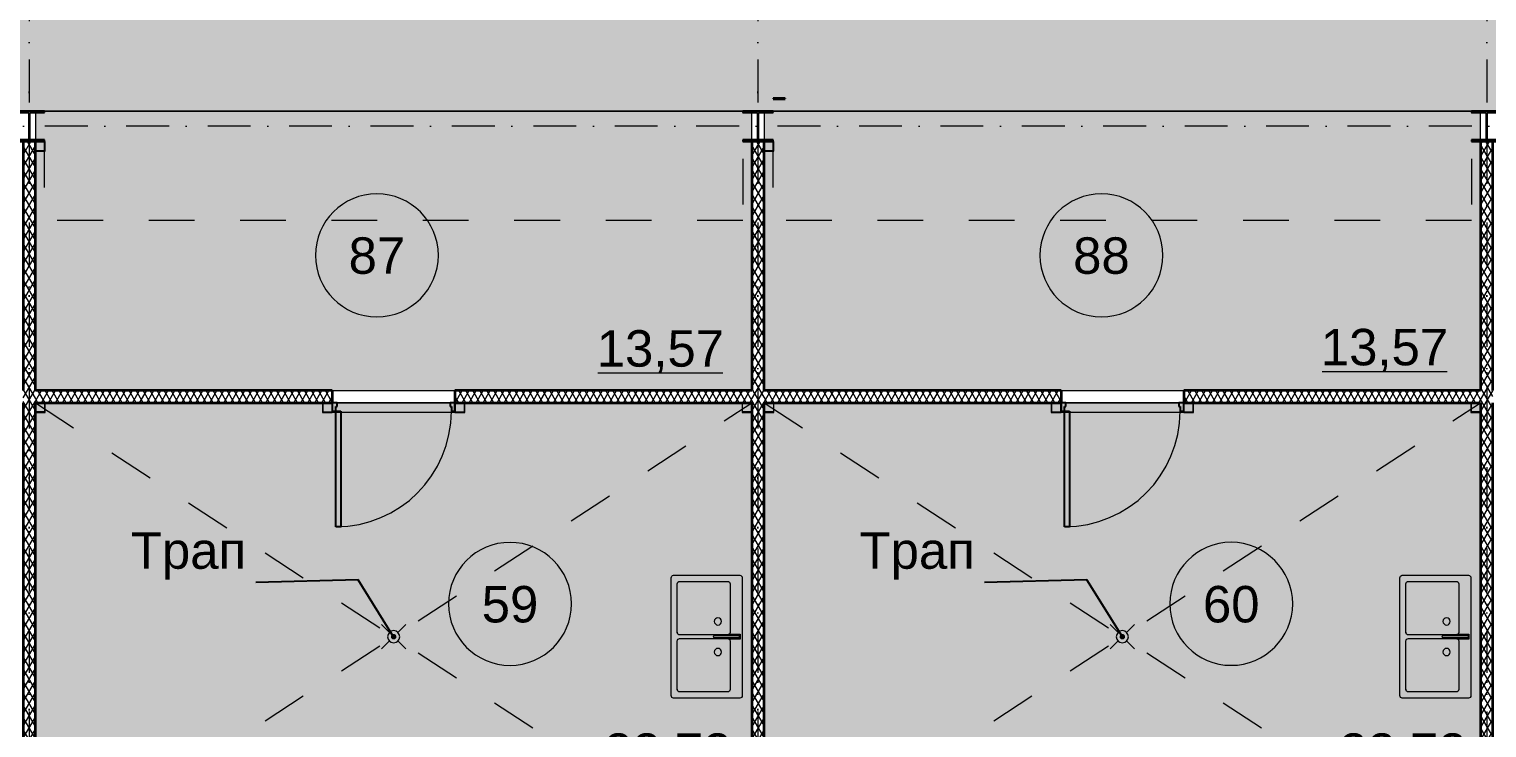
# Model space of a CAD drawing. Header units: millimetres. Extents: x -10605 to 104127, y -15987 to 52426.
# Drawn here: x 63999 to 76001, y 13050 to 18799 of the extents above; entities that cross this region are included whole.
import ezdxf
from ezdxf.enums import TextEntityAlignment as Align

# ---------------------------------------------------------------- set-up
doc = ezdxf.new("R2010")
doc.units = ezdxf.units.MM
doc.header["$MEASUREMENT"] = 0
for name, pattern in [('Dot & Dashed', [670.277762, 352.777767, -176.388884, 0, -141.111112]), ('roto_dd', [752.592, 376.296, -376.296]), ('Крупный пунктир', [634.99999, 0, -634.99999])]:
    doc.linetypes.add(name, pattern=pattern)
for name, color, linetype in [('Двери Archicad', 7, 'Continuous'), ('Зоны', 7, 'Continuous'), ('Металлический каркас здания', 7, 'Continuous'), ('Морозильные камеры', 7, 'Continuous'), ('Оси', 7, 'Continuous'), ('Стены', 7, 'Continuous')]:
    doc.layers.add(name, color=color, linetype=linetype)
for name, color, linetype, lineweight in [('Двери Archicad_Ном._пера__3', 7, 'Continuous', 0), ('Двери Archicad_Ном._пера__97', 7, 'Continuous', 35), ('Двери Archicad_Ном._пера__98', 7, 'Continuous', 25), ('Зоны_Ном._пера__38', 171, 'Continuous', 20), ('Зоны_Ном._пера__91', 255, 'Continuous', 0), ('Мебель и  оборудование_Ном._пера__200', 7, 'Continuous', 0), ('Мебель и  оборудование_Ном._пера__99', 7, 'Continuous', 15), ('Металлический каркас здания_Ном._пера__98', 7, 'Continuous', 25), ('Металлический каркас здания_Ном._пера__99', 7, 'Continuous', 15), ('Морозильные камеры_Ном._пера__97', 7, 'Continuous', 35), ('Оси_Ном._пера__200', 7, 'Continuous', 0), ('Паспорта Зон Archicad_Ном._пера__100', 7, 'Continuous', 9), ('Сантехника_Ном._пера__99', 7, 'Continuous', 15), ('Стены _Ном._пера__97', 7, 'Continuous', 35)]:
    doc.layers.add(name, color=color, linetype=linetype, lineweight=lineweight)
doc.layers.add('Зоны_Ном._пера__2', color=7, linetype='Continuous', lineweight=0, true_color=0xc2747474)
doc.styles.add('РЎР“Р•РќР•Р\xa0РР\xa0_РЎРўРР›Р¬_1', font='arial.ttf')
doc.dimstyles.new('СГЕНЕРИР_СТИЛЬ__1', dxfattribs={"dimtxt": 0.18, "dimasz": 91.2, "dimexe": 0.18, "dimexo": 0.0625, "dimgap": 0.09, "dimtad": 0, "dimtih": 1, "dimtoh": 1, "dimdec": 4, "dimzin": 0, "dimdsep": 46, "dimcen": 0.09, "dimadec": 0, "dimazin": 0, "dimtfac": 1, "dimtdec": 4, "dimtmove": 0, "dimatfit": 3, "dimldrblk": 'ARROWHEAD_11', "dimfxl": 1, "dimtolj": 1, "dimtzin": 0, "dimarcsym": 0})
pattern_1 = [(90, (0, 0), (-60, 0), [])]
pattern_2 = [(60, (0, 0), (-43.30127, 25), []), (120, (0, 0), (43.30127, 25), [])]

# ---------------------------------------------------------------- blocks, each defined once
blk = doc.blocks.new('Колонна SHS ГК 27')
at = {"layer": 'Металлический каркас здания_Ном._пера__99', "linetype": 'Continuous', "lineweight": 0, "true_color": 0xffffff}
h = blk.add_hatch(dxfattribs=at)
h.set_pattern_fill('Barabбs_tйglakц_бllу', style=0, pattern_type=2)
h.set_pattern_definition(pattern_1)
h.paths.add_polyline_path([(-40, -40), (40, -40), (40, 40), (-40, 40)])
h.paths.add_polyline_path([(-36.4, -36.4), (-36.4, 36.4), (36.4, 36.4), (36.4, -36.4)], flags=0)
at = {"layer": 'Металлический каркас здания_Ном._пера__99', "color": 7, "linetype": 'Continuous', "lineweight": 15}
for p, q in [((40, 40), (-40, 40)), ((-40, 40), (-40, -40)), ((-36.4, -36.4), (-36.4, 36.4)), ((-36.4, 36.4), (36.4, 36.4)), ((36.4, 36.4), (36.4, -36.4)), ((40, -40), (40, 40)), ((-40, -40), (40, -40)), ((36.4, -36.4), (-36.4, -36.4))]:
    blk.add_line(p, q, dxfattribs=at)
blk = doc.blocks.new('Труба Квадратного Сечения ГК SHS 27_5')
at = {"layer": 'Металлический каркас здания_Ном._пера__99', "color": 7, "linetype": 'Continuous', "lineweight": 15}
for p, q in [((505, 40), (0, 40)), ((0, 40), (0, 0)), ((0, 0), (0, -40)), ((1010, 40), (505, 40)), ((1010, 0), (1010, 40)), ((1010, -40), (1010, 0)), ((0, -40), (505, -40)), ((505, -40), (1010, -40))]:
    blk.add_line(p, q, dxfattribs=at)
blk = doc.blocks.new('Зона подготовки товара_59_41', base_point=(67024, 14271))
at = {"layer": 'Зоны', "linetype": 'Continuous', "lineweight": 0, "true_color": 0x3f3f3f}
blk.add_hatch(color=250, dxfattribs=at).paths.add_polyline_path([(69950, 15726), (64050, 15726), (64050, 11875), (69950, 11875)])
at = {"layer": 'Паспорта Зон Archicad_Ном._пера__100', "color": 7, "linetype": 'Continuous', "lineweight": 9}
blk.add_line((68743, 12655), (69772, 12655), dxfattribs=at)
for start, end in [(0, 180), (180, 0)]:
    blk.add_arc((67958, 14070), 506, start, end, dxfattribs=at)
at = {"layer": 'Паспорта Зон Archicad_Ном._пера__100', "color": 7, "lineweight": 9, "style": 'РЎР“Р•РќР•Р\xa0РР\xa0_РЎРўРР›Р¬_1'}
for tag, p in [('ROOM_NUMBER', (67958, 14067)), ('ROOM_AREA', (69257, 12854))]:
    blk.add_attdef(tag, text='', height=300, dxfattribs=at).set_placement(p, align=Align.MIDDLE_CENTER)
blk = doc.blocks.new('Зона подготовки товара_60_42', base_point=(72627, 14264))
at = {"layer": 'Зоны', "linetype": 'Continuous', "lineweight": 0, "true_color": 0x3f3f3f}
blk.add_hatch(color=250, dxfattribs=at).paths.add_polyline_path([(70050, 15726), (70050, 11875), (75950, 11875), (75950, 15726)])
at = {"layer": 'Паспорта Зон Archicad_Ном._пера__100', "color": 7, "linetype": 'Continuous', "lineweight": 9}
blk.add_line((74796, 12655), (75825, 12655), dxfattribs=at)
for start, end in [(0, 180), (180, 0)]:
    blk.add_arc((73897, 14070), 506, start, end, dxfattribs=at)
at = {"layer": 'Паспорта Зон Archicad_Ном._пера__100', "color": 7, "lineweight": 9, "style": 'РЎР“Р•РќР•Р\xa0РР\xa0_РЎРўРР›Р¬_1'}
for tag, p in [('ROOM_NUMBER', (73897, 14067)), ('ROOM_AREA', (75310, 12854))]:
    blk.add_attdef(tag, text='', height=300, dxfattribs=at).set_placement(p, align=Align.MIDDLE_CENTER)
blk = doc.blocks.new('Торговый зал_98_102', base_point=(66243, 20776))
at = {"layer": 'Зоны_Ном._пера__2', "linetype": 'Continuous', "lineweight": 0, "true_color": 0x1d1d1d}
blk.add_hatch(color=250, dxfattribs=at).paths.add_polyline_path([(51875, 18125), (93775, 18125), (93775, 21875), (51875, 21875)])
at = {"layer": 'Паспорта Зон Archicad_Ном._пера__100', "color": 7, "lineweight": 9, "style": 'РЎР“Р•РќР•Р\xa0РР\xa0_РЎРўРР›Р¬_1'}
for tag, p in [('ROOM_NUMBER', (66583, 20581)), ('ROOM_AREA', (93029, 18555))]:
    blk.add_attdef(tag, text='', height=300, dxfattribs=at).set_placement(p, align=Align.MIDDLE_CENTER)
blk = doc.blocks.new('Выставочная зона_87_120', base_point=(68305, 17472))
at = {"layer": 'Зоны_Ном._пера__38', "linetype": 'Continuous', "lineweight": 0, "true_color": 0x1f1f3f}
blk.add_hatch(color=179, dxfattribs=at).paths.add_polyline_path([(64050, 15825), (69950, 15825), (69950, 18125), (64050, 18125)])
at = {"layer": 'Паспорта Зон Archicad_Ном._пера__100', "color": 7, "linetype": 'Continuous', "lineweight": 9}
blk.add_line((68681, 15972), (69711, 15972), dxfattribs=at)
for start, end in [(0, 180), (180, 0)]:
    blk.add_arc((66862, 16938), 506, start, end, dxfattribs=at)
at = {"layer": 'Паспорта Зон Archicad_Ном._пера__100', "color": 7, "lineweight": 9, "style": 'РЎР“Р•РќР•Р\xa0РР\xa0_РЎРўРР›Р¬_1'}
for tag, p in [('ROOM_NUMBER', (66862, 16936)), ('ROOM_AREA', (69196, 16172))]:
    blk.add_attdef(tag, text='', height=300, dxfattribs=at).set_placement(p, align=Align.MIDDLE_CENTER)
blk = doc.blocks.new('Выставочная зона_88_121', base_point=(74278, 17524))
at = {"layer": 'Зоны_Ном._пера__38', "linetype": 'Continuous', "lineweight": 0, "true_color": 0x1f1f3f}
blk.add_hatch(color=179, dxfattribs=at).paths.add_polyline_path([(70050, 15825), (75950, 15825), (75950, 18125), (70050, 18125)])
at = {"layer": 'Паспорта Зон Archicad_Ном._пера__100', "color": 7, "linetype": 'Continuous', "lineweight": 9}
blk.add_line((74645, 15983), (75674, 15983), dxfattribs=at)
for start, end in [(0, 180), (180, 0)]:
    blk.add_arc((72828, 16938), 506, start, end, dxfattribs=at)
at = {"layer": 'Паспорта Зон Archicad_Ном._пера__100', "color": 7, "lineweight": 9, "style": 'РЎР“Р•РќР•Р\xa0РР\xa0_РЎРўРР›Р¬_1'}
for tag, p in [('ROOM_NUMBER', (72828, 16936)), ('ROOM_AREA', (75159, 16183))]:
    blk.add_attdef(tag, text='', height=300, dxfattribs=at).set_placement(p, align=Align.MIDDLE_CENTER)
blk = doc.blocks.new('Однопольная Дверь 27_2')
at = {"layer": 'Двери Archicad_Ном._пера__3', "color": 7, "linetype": 'Continuous', "lineweight": 0}
blk.add_arc((475, 0), 950, 90, 180, dxfattribs=at)
at = {"layer": 'Двери Archicad_Ном._пера__97', "color": 7, "linetype": 'Continuous', "lineweight": 35}
for p, q in [((-505, -170), (-505, -70)), ((505, -170), (505, -70))]:
    blk.add_line(p, q, dxfattribs=at)
at = {"layer": 'Двери Archicad_Ном._пера__98', "color": 7, "linetype": 'Continuous', "lineweight": 25}
for p, q in [((435, 0), (435, 950)), ((435, 950), (475, 950)), ((475, 950), (475, 0)), ((-475, 0), (-505, 0)), ((-505, 0), (-505, -70)), ((-475, -40), (-475, 0)), ((475, 0), (435, 0)), ((505, 0), (475, 0)), ((475, 0), (475, -40)), ((505, -70), (505, 0)), ((-505, -70), (-465, -70)), ((-465, -40), (-475, -40)), ((-465, -70), (-465, -40)), ((475, -40), (465, -40)), ((465, -40), (465, -70)), ((465, -70), (505, -70))]:
    blk.add_line(p, q, dxfattribs=at)
blk = doc.blocks.new('Стена_55', base_point=(93825, 15775))
at = {"layer": 'Стены', "linetype": 'Continuous', "lineweight": 0, "true_color": 0x000000}
h = blk.add_hatch(dxfattribs=at)
h.set_pattern_fill('Batt_Insulation__3_', color=18, style=0, pattern_type=2)
h.set_pattern_definition(pattern_2)
h.paths.add_polyline_path([(64050, 15825), (64050, 15725), (66495, 15725), (66495, 15825)])
h = blk.add_hatch(dxfattribs=at)
h.set_pattern_fill('Batt_Insulation__3_', color=18, style=0, pattern_type=2)
h.set_pattern_definition(pattern_2)
h.paths.add_polyline_path([(69950, 15825), (67505, 15825), (67505, 15725), (69950, 15725)])
h = blk.add_hatch(dxfattribs=at)
h.set_pattern_fill('Batt_Insulation__3_', color=18, style=0, pattern_type=2)
h.set_pattern_definition(pattern_2)
h.paths.add_polyline_path([(70050, 15825), (70050, 15725), (72495, 15725), (72495, 15825)])
h = blk.add_hatch(dxfattribs=at)
h.set_pattern_fill('Batt_Insulation__3_', color=18, style=0, pattern_type=2)
h.set_pattern_definition(pattern_2)
h.paths.add_polyline_path([(75950, 15825), (73505, 15825), (73505, 15725), (75950, 15725)])
at = {"layer": 'Стены _Ном._пера__97', "color": 7, "linetype": 'Continuous', "lineweight": 35}
for p, q in [((66495, 15825), (66495, 15725)), ((67505, 15825), (67505, 15725)), ((72495, 15825), (72495, 15725)), ((73505, 15825), (73505, 15725))]:
    blk.add_line(p, q, dxfattribs=at)
at = {"layer": 'Стены _Ном._пера__97', "color": 7, "linetype": 'Continuous', "lineweight": 35, "flags": 128}
for points in [[(66495, 15825), (64050, 15825)], [(64050, 15725), (66495, 15725)], [(69950, 15825), (67505, 15825)], [(67505, 15725), (69950, 15725)], [(72495, 15825), (70050, 15825)], [(70050, 15725), (72495, 15725)], [(75950, 15825), (73505, 15825)], [(73505, 15725), (75950, 15725)]]:
    blk.add_lwpolyline(points, dxfattribs=at)
at = {"layer": 'Двери Archicad', "color": 7, "linetype": 'Continuous', "lineweight": 50, "zscale": 1000, "rotation": 180}
for p in [(67000, 15655), (73000, 15655)]:
    blk.add_blockref('Однопольная Дверь 27_2', p, dxfattribs=at)
blk = doc.blocks.new('Стена_57', base_point=(70225, 18227))
at = {"layer": 'Морозильные камеры', "linetype": 'Continuous', "lineweight": 0, "true_color": 0x000000}
h = blk.add_hatch(dxfattribs=at)
h.set_pattern_fill('Styrofoam_SM_Insulation__3_', color=18, style=0, pattern_type=2)
h.set_pattern_definition([(90, (0, 0), (-51.961524, 0), [30, -60]), (90, (-25.98, 45), (-51.961524, 0), [30, -60]), (150, (-1e-14, 30), (25.980762, 45), [30, -60]), (150, (-51.96, 30), (25.980762, 45), [30, -60]), (210, (0, 0), (-25.980762, 45), [30, -60]), (210, (-51.96, -2e-14), (-25.980762, 45), [30, -60])])
h.paths.add_polyline_path([(70125, 18227), (70125, 18225), (70225, 18225), (70225, 18227)])
at = {"layer": 'Морозильные камеры_Ном._пера__97', "color": 7, "linetype": 'Continuous', "lineweight": 35, "flags": 128}
for points in [[(70125, 18227), (70125, 18225)], [(70225, 18227), (70125, 18227)], [(70125, 18225), (70225, 18225)], [(70225, 18225), (70225, 18227)]]:
    blk.add_lwpolyline(points, dxfattribs=at)
blk = doc.blocks.new('Стена_71', base_point=(70000, 17875))
at = {"layer": 'Стены', "linetype": 'Continuous', "lineweight": 0, "true_color": 0x000000}
h = blk.add_hatch(dxfattribs=at)
h.set_pattern_fill('Batt_Insulation__3_', color=18, style=0, pattern_type=2)
h.set_pattern_definition(pattern_2)
h.paths.add_polyline_path([(69950, 17875), (69950, 12125), (70050, 12125), (70050, 17875)])
at = {"layer": 'Стены _Ном._пера__97', "color": 7, "linetype": 'Continuous', "lineweight": 35, "flags": 128}
for points in [[(69950, 17875), (69950, 15825)], [(70050, 17875), (69950, 17875)], [(70050, 15825), (70050, 17875)], [(69950, 15725), (69950, 12125)], [(70050, 12125), (70050, 15725)], [(69950, 12125), (70050, 12125)]]:
    blk.add_lwpolyline(points, dxfattribs=at)
blk = doc.blocks.new('Стена_74', base_point=(64000, 17875))
at = {"layer": 'Стены', "linetype": 'Continuous', "lineweight": 0, "true_color": 0x000000}
h = blk.add_hatch(dxfattribs=at)
h.set_pattern_fill('Batt_Insulation__3_', color=18, style=0, pattern_type=2)
h.set_pattern_definition(pattern_2)
h.paths.add_polyline_path([(63950, 17875), (63950, 12125), (64050, 12125), (64050, 17875)])
at = {"layer": 'Стены _Ном._пера__97', "color": 7, "linetype": 'Continuous', "lineweight": 35, "flags": 128}
for points in [[(63950, 17875), (63950, 15825)], [(64050, 17875), (63950, 17875)], [(64050, 15825), (64050, 17875)], [(63950, 15725), (63950, 12125)], [(64050, 12125), (64050, 15725)], [(63950, 12125), (64050, 12125)]]:
    blk.add_lwpolyline(points, dxfattribs=at)
blk = doc.blocks.new('Стена_136', base_point=(76000, 17875))
at = {"layer": 'Стены', "linetype": 'Continuous', "lineweight": 0, "true_color": 0x000000}
h = blk.add_hatch(dxfattribs=at)
h.set_pattern_fill('Batt_Insulation__3_', color=18, style=0, pattern_type=2)
h.set_pattern_definition(pattern_2)
h.paths.add_polyline_path([(75950, 17875), (75950, 12125), (76050, 12125), (76050, 17875)])
at = {"layer": 'Стены _Ном._пера__97', "color": 7, "linetype": 'Continuous', "lineweight": 35, "flags": 128}
for points in [[(75950, 17875), (75950, 15825)], [(76050, 17875), (75950, 17875)], [(76050, 15825), (76050, 17875)], [(75950, 15725), (75950, 12125)], [(76050, 12125), (76050, 15725)], [(75950, 12125), (76050, 12125)]]:
    blk.add_lwpolyline(points, dxfattribs=at)
blk = doc.blocks.new('Колонна Универсальная 27')
at = {"layer": 'Металлический каркас здания_Ном._пера__98', "linetype": 'Continuous', "lineweight": 0, "true_color": 0xffffff}
h = blk.add_hatch(dxfattribs=at)
h.set_pattern_fill('Barabбs_tйglakц_бllу', style=0, pattern_type=2)
h.set_pattern_definition(pattern_1)
h.paths.add_polyline_path([(-125, -125), (125, -125), (125, -113), (4, -113), (4, 113), (125, 113), (125, 125), (-125, 125), (-125, 113), (-4, 113), (-4, -113), (-125, -113)])
at = {"layer": 'Металлический каркас здания_Ном._пера__98', "color": 7, "linetype": 'Continuous', "lineweight": 25}
for p, q in [((125, 125), (-125, 125)), ((-125, 125), (-125, 113)), ((125, 113), (125, 125)), ((-125, 113), (-4, 113)), ((-4, 113), (-4, -113)), ((4, -113), (4, 113)), ((4, 113), (125, 113)), ((-4, -113), (-125, -113)), ((-125, -113), (-125, -125)), ((125, -113), (4, -113)), ((125, -125), (125, -113)), ((-125, -125), (125, -125))]:
    blk.add_line(p, q, dxfattribs=at)
blk = doc.blocks.new('Стандартный Маркер Сетки')
at = {"layer": 'Оси_Ном._пера__200', "color": 7, "linetype": 'Dot & Dashed', "lineweight": 0}
blk.add_line((0, 0), (107805, 0), dxfattribs=at)
at = {"layer": 'Оси_Ном._пера__200', "color": 7, "lineweight": 0, "style": 'РЎР“Р•РќР•Р\xa0РР\xa0_РЎРўРР›Р¬_1'}
blk.add_attdef('AC_MarkerText_1', text='', height=300, dxfattribs=at).set_placement((108205, 150), align=Align.TOP_CENTER)
blk = doc.blocks.new('Двутавp К 26020-83 27_2')
at = {"layer": 'Металлический каркас здания_Ном._пера__98', "color": 7, "linetype": 'Крупный пунктир', "lineweight": 25}
blk.add_line((0, 0), (17750, 0), dxfattribs=at)
blk = doc.blocks.new('Двутавp К 26020-83 27_3')
at = {"layer": 'Металлический каркас здания_Ном._пера__98', "color": 7, "linetype": 'Крупный пунктир', "lineweight": 25}
blk.add_line((0, 0), (17860, 0), dxfattribs=at)
blk = doc.blocks.new('Мойка Обычная 27')
at = {"layer": 'Сантехника_Ном._пера__99', "color": 7, "linetype": 'Continuous', "lineweight": 15}
for p, q in [((470, 485), (70, 485)), ((940, 485), (540, 485)), ((50, 465), (50, 70)), ((490, 70), (490, 465)), ((520, 465), (520, 70)), ((960, 70), (960, 465)), ((70, 50), (470, 50)), ((540, 50), (940, 50))]:
    blk.add_line(p, q, dxfattribs=at)
at = {"layer": 'Сантехника_Ном._пера__99', "color": 7, "linetype": 'Continuous', "lineweight": 15, "flags": 128}
for points in [[(20, 0), (990, 0, 0.414214), (1010, 20), (1010, 565, 0.414214), (990, 585), (20, 585, 0.414214), (0, 565), (0, 20, 0.414214)], [(485, 504), (496, 504), (496, 555, -1), (514, 555), (514, 504), (525, 504), (525, 569), (485, 569)], [(496, 357, 1), (514, 357), (514, 555, 1), (496, 555)]]:
    blk.add_lwpolyline(points, format="xyb", close=True, dxfattribs=at)
for points in [[(485, 468), (496, 468), (496, 503), (485, 503)], [(525, 468), (525, 503), (514, 503), (514, 468)]]:
    blk.add_lwpolyline(points, close=True, dxfattribs=at)
at = {"layer": 'Сантехника_Ном._пера__99', "color": 7, "linetype": 'Continuous', "lineweight": 15}
for centre in [(379, 385), (631, 385)]:
    blk.add_circle(centre, 30, dxfattribs=at)
for centre, start, end in [((70, 465), 90, 180), ((470, 465), 0, 90), ((540, 465), 90, 180), ((940, 465), 0, 90), ((70, 70), 180, 270), ((470, 70), 270, 0), ((540, 70), 180, 270), ((940, 70), 270, 0)]:
    blk.add_arc(centre, 20, start, end, dxfattribs=at)
for p in [(70, 50), (540, 50)]:
    blk.add_point(p, dxfattribs=at)
blk = doc.blocks.new('Символ Трапа в Полу 27')
at = {"layer": 'Мебель и  оборудование_Ном._пера__99', "color": 7, "linetype": 'Continuous', "lineweight": 15}
for p, q in [((65, 135), (0, 200)), ((135, 135), (200, 200)), ((65, 65), (0, 0)), ((135, 65), (200, 0))]:
    blk.add_line(p, q, dxfattribs=at)
at = {"layer": 'Мебель и  оборудование_Ном._пера__99', "color": 7, "linetype": 'Continuous', "lineweight": 15, "flags": 128}
blk.add_lwpolyline([(150, 100, 1), (50, 100, 1)], format="xyb", close=True, dxfattribs=at)
blk = doc.blocks.new('Двутавp К 26020-83 27_4')
at = {"layer": 'Металлический каркас здания_Ном._пера__98', "color": 7, "linetype": 'Крупный пунктир', "lineweight": 25}
blk.add_line((0, 0), (39750, 0), dxfattribs=at)
blk = doc.blocks.new('ARROWHEAD_11')
at = {"color": 0, "linetype": 'Continuous', "lineweight": 0}
blk.add_line((0, 0), (-1, 0), dxfattribs=at)
at = {"color": 0, "linetype": 'Continuous', "lineweight": 0, "const_width": 0.25, "flags": 128}
blk.add_lwpolyline([(-0.125, 0, 1), (0.125, 0, 1)], format="xyb", close=True, dxfattribs=at)
blk = doc.blocks.new('Стандартный Маркер Сетки_4')
at = {"layer": 'Оси_Ном._пера__200', "color": 7, "linetype": 'Dot & Dashed', "lineweight": 0}
blk.add_line((0, 0), (55187, 0), dxfattribs=at)
at = {"layer": 'Оси_Ном._пера__200', "color": 7, "lineweight": 0, "style": 'РЎР“Р•РќР•Р\xa0РР\xa0_РЎРўРР›Р¬_1'}
blk.add_attdef('AC_MarkerText_1', text='', height=300, rotation=90, dxfattribs=at).set_placement((55368, -69), align=Align.TOP_CENTER)

msp = doc.modelspace()

# ---------------------------------------------------------------- linework, layer by layer
at = {"layer": 'Зоны_Ном._пера__2', "color": 8, "linetype": 'Continuous', "lineweight": 0, "true_color": 0x747474, "flags": 128}
msp.add_lwpolyline([(51875, 18125), (93775, 18125), (93775, 21875.00005), (51875, 21875.00005)], close=True, dxfattribs=at)
at = {"layer": 'Зоны_Ном._пера__38', "color": 171, "linetype": 'Continuous', "lineweight": 20, "flags": 128}
for points in [[(64050, 15825), (69950, 15825), (69950, 18125.01667), (64050, 18125.01667)], [(70050, 15825), (75950, 15825), (75950, 18125.01667), (70050, 18125.01667)]]:
    msp.add_lwpolyline(points, close=True, dxfattribs=at)
at = {"layer": 'Зоны_Ном._пера__91', "color": 255, "linetype": 'Continuous', "lineweight": 0, "flags": 128}
for points in [[(69949.99994, 15725.5), (64049.99994, 15725.5), (64049.99994, 11875), (69949.99994, 11875)], [(70049.99994, 15725.5), (70049.99994, 11875), (75950.00013, 11875), (75950.00013, 15725.5)]]:
    msp.add_lwpolyline(points, close=True, dxfattribs=at)
at = {"layer": 'Мебель и  оборудование_Ном._пера__200', "color": 7, "linetype": 'roto_dd', "lineweight": 0, "flags": 128}
for points in [[(69875.08667, 17225), (64125.05778, 17225), (64125.05778, 18125), (69875.08667, 18125)], [(75875.11556, 17225), (70125.08667, 17225), (70125.08667, 18125), (75875.11556, 18125)]]:
    msp.add_lwpolyline(points, close=True, dxfattribs=at)
for points in [[(64049.99989, 15725), (69949.99994, 11874.5)], [(64049.99989, 11874.5), (69949.99994, 15725)], [(70050.00007, 15725), (75950.00013, 11874.5)], [(70050.00007, 11874.5), (75950.00013, 15725)]]:
    msp.add_lwpolyline(points, dxfattribs=at)

# ---------------------------------------------------------------- block references
at = {"layer": 'Зоны', "color": 7, "linetype": 'Continuous', "lineweight": 9}
msp.add_blockref('Торговый зал_98_102', (66242.67673, 20775.72296), dxfattribs=at)
for name, p, values in [('Выставочная зона_87_120', (68305.13707, 17471.72162), {'ROOM_NUMBER': '87', 'ROOM_AREA': '13,57'}), ('Выставочная зона_88_121', (74277.65796, 17523.72987), {'ROOM_NUMBER': '88', 'ROOM_AREA': '13,57'}), ('Зона подготовки товара_59_41', (67024.11114, 14271.24085), {'ROOM_NUMBER': '59', 'ROOM_AREA': '22,72'}), ('Зона подготовки товара_60_42', (72626.56545, 14264.39276), {'ROOM_NUMBER': '60', 'ROOM_AREA': '22,72'})]:
    msp.add_blockref(name, p, dxfattribs=at).add_auto_attribs(values)
at = {"layer": 'Мебель и  оборудование_Ном._пера__99', "color": 7, "linetype": 'Continuous', "lineweight": 15, "zscale": 1000, "rotation": 90}
for p in [(67099.99992, 13699.75), (73100.0001, 13699.75)]:
    msp.add_blockref('Символ Трапа в Полу 27', p, dxfattribs=at)
at = {"layer": 'Металлический каркас здания', "color": 7, "linetype": 'Continuous', "lineweight": 9, "zscale": 1000, "rotation": 270}
for p in [(64000, 39875.00005), (70000, 39875.00005)]:
    msp.add_blockref('Двутавp К 26020-83 27_4', p, dxfattribs=at)
at = {"layer": 'Металлический каркас здания', "color": 7, "linetype": 'Continuous', "lineweight": 9, "xscale": -1, "zscale": 1000, "rotation": 90}
for name, p in [('Двутавp К 26020-83 27_2', (64000, 17875)), ('Двутавp К 26020-83 27_2', (70000, 17875)), ('Двутавp К 26020-83 27_3', (75999.99994, 17875.01667))]:
    msp.add_blockref(name, p, dxfattribs=at)
at = {"layer": 'Металлический каркас здания_Ном._пера__98', "color": 7, "linetype": 'Continuous', "lineweight": 25, "zscale": 1000, "rotation": 180}
for p in [(64000, 18000), (70000.25889, 18000.03833), (76000, 18000)]:
    msp.add_blockref('Колонна Универсальная 27', p, dxfattribs=at)
at = {"layer": 'Металлический каркас здания_Ном._пера__99', "color": 7, "linetype": 'Continuous', "lineweight": 15, "zscale": 1000, "rotation": 180}
for p in [(64089.99994, 17835), (70089.99994, 17835), (64090.00009, 15685.5), (66455.00014, 15685), (67545.00014, 15685), (69910.00014, 15685.5), (70090.00009, 15685.5), (72455.00014, 15685), (73545.00014, 15685), (75910.00014, 15685.5)]:
    msp.add_blockref('Колонна SHS ГК 27', p, dxfattribs=at)
at = {"layer": 'Металлический каркас здания_Ном._пера__99', "color": 7, "linetype": 'Continuous', "lineweight": 15, "xscale": -1, "zscale": 1000, "rotation": 180}
for p in [(66495.00014, 15685), (72495.00014, 15685)]:
    msp.add_blockref('Труба Квадратного Сечения ГК SHS 27_5', p, dxfattribs=at)
at = {"layer": 'Морозильные камеры', "color": 7, "lineweight": 35}
msp.add_blockref('Стена_57', (70225, 18226.90346), dxfattribs=at)
at = {"layer": 'Оси', "color": 8, "linetype": 'Continuous', "lineweight": 0, "true_color": 0x747474, "zscale": 1000, "rotation": 270}
for p in [(64000, 40000.00005), (70000, 40000.00005), (76000, 40000.00005)]:
    msp.add_blockref('Стандартный Маркер Сетки_4', p, dxfattribs=at)
at = {"layer": 'Оси', "color": 8, "linetype": 'Continuous', "lineweight": 0, "true_color": 0x747474, "xscale": -1, "zscale": 1000}
msp.add_blockref('Стандартный Маркер Сетки', (98000.00007, 18000), dxfattribs=at)
at = {"layer": 'Сантехника_Ном._пера__99', "color": 7, "linetype": 'Continuous', "lineweight": 15, "xscale": -1, "zscale": 1000, "rotation": 270}
for p in [(69285.00014, 13295), (75285.00014, 13295)]:
    msp.add_blockref('Мойка Обычная 27', p, dxfattribs=at)
at = {"layer": 'Стены', "color": 7, "lineweight": 35}
for name, p in [('Стена_74', (63999.99994, 17875)), ('Стена_71', (69999.99994, 17875)), ('Стена_136', (76000.00013, 17875)), ('Стена_55', (93825, 15775))]:
    msp.add_blockref(name, p, dxfattribs=at)

# ---------------------------------------------------------------- texts
at = {"layer": 'Мебель и  оборудование_Ном._пера__200', "color": 7, "linetype": 'Continuous', "lineweight": 0, "char_height": 300, "attachment_point": 7, "style": 'РЎР“Р•РќР•Р\xa0РР\xa0_РЎРўРР›Р¬_1'}
for insert in [(64835.98327, 14268.35045), (70835.98345, 14268.35045)]:
    msp.add_mtext('\\A1;{\\pql;\\fArial|b0|i0|c204|p0;\\W1.000000;Трап}', dxfattribs=dict(at, insert=insert))

# ---------------------------------------------------------------- leaders
at = {"layer": 'Мебель и  оборудование_Ном._пера__200', "color": 7, "linetype": 'Continuous', "lineweight": 0, "annotation_type": 0, "has_hookline": 1, "hookline_direction": 1, "text_width": 910.8}
for points in [[(66999.99992, 13799.75), (66707.94519, 14268.35045), (65864.62227, 14247.25627)], [(73000.0001, 13799.75), (72707.94537, 14268.35045), (71864.62245, 14247.25627)]]:
    msp.add_leader(points, dimstyle='СГЕНЕРИР_СТИЛЬ__1', dxfattribs=at)

doc.saveas('drawing.dxf')
